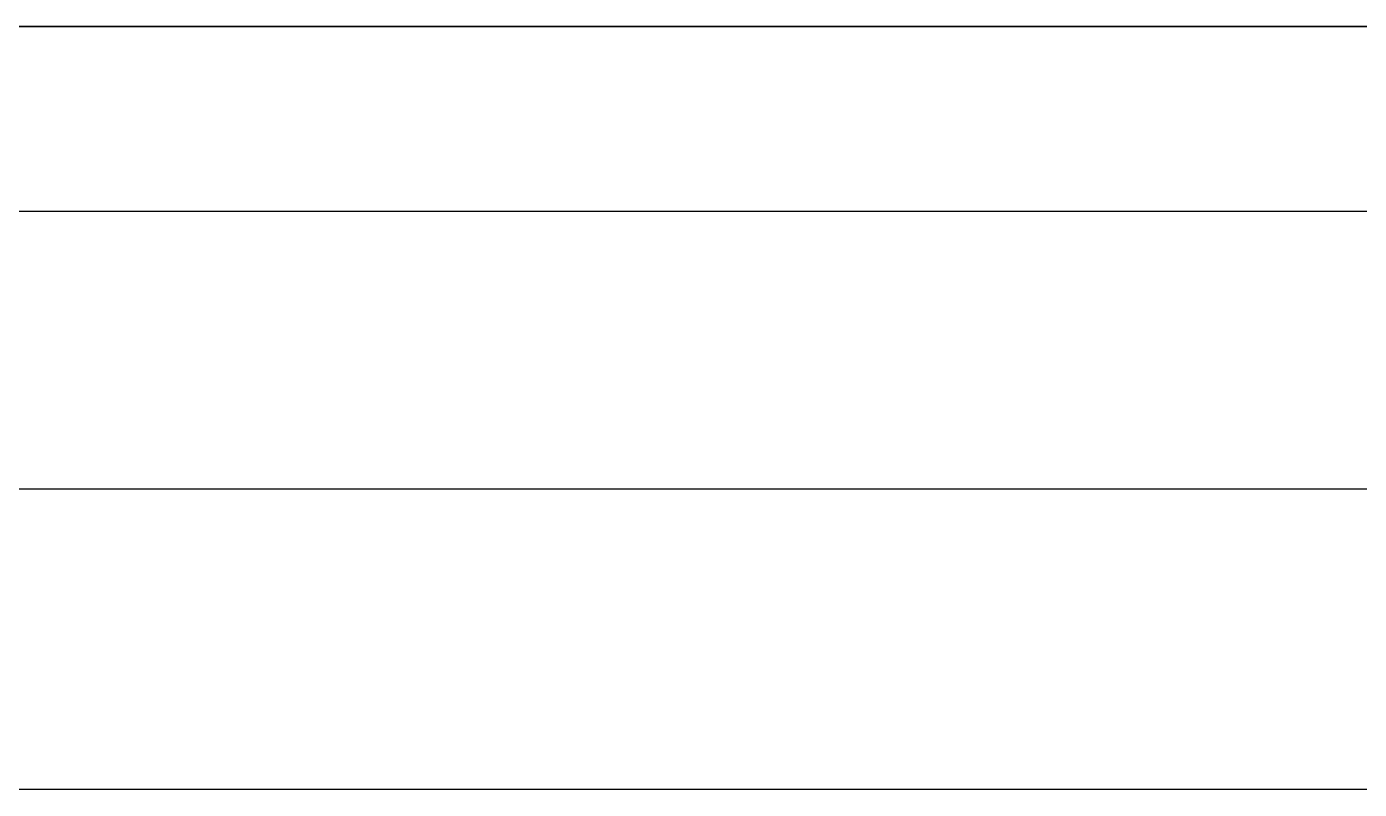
# Model space of a CAD drawing. Header units: millimetres. Extents: x 126 to 938, y 244 to 707.
# Drawn here: x 783 to 801.32, y 292.74 to 303.21 of the extents above; entities that cross this region are included whole.
import ezdxf

# ---------------------------------------------------------------- set-up
doc = ezdxf.new("R2010")
doc.units = ezdxf.units.MM

msp = doc.modelspace()

# ---------------------------------------------------------------- linework, layer by layer
at = {"color": 7, "linetype": 'Continuous', "lineweight": 25}
for p, q in [((839.929, 303.213), (776.831, 303.213)), ((776.831, 303.213), (839.929, 303.213)), ((840.1, 300.673), (776.661, 300.673)), ((776.394, 296.863), (840.366, 296.863)), ((854.1, 292.735), (762.66, 292.735))]:
    msp.add_line(p, q, dxfattribs=at)

doc.saveas('drawing.dxf')
